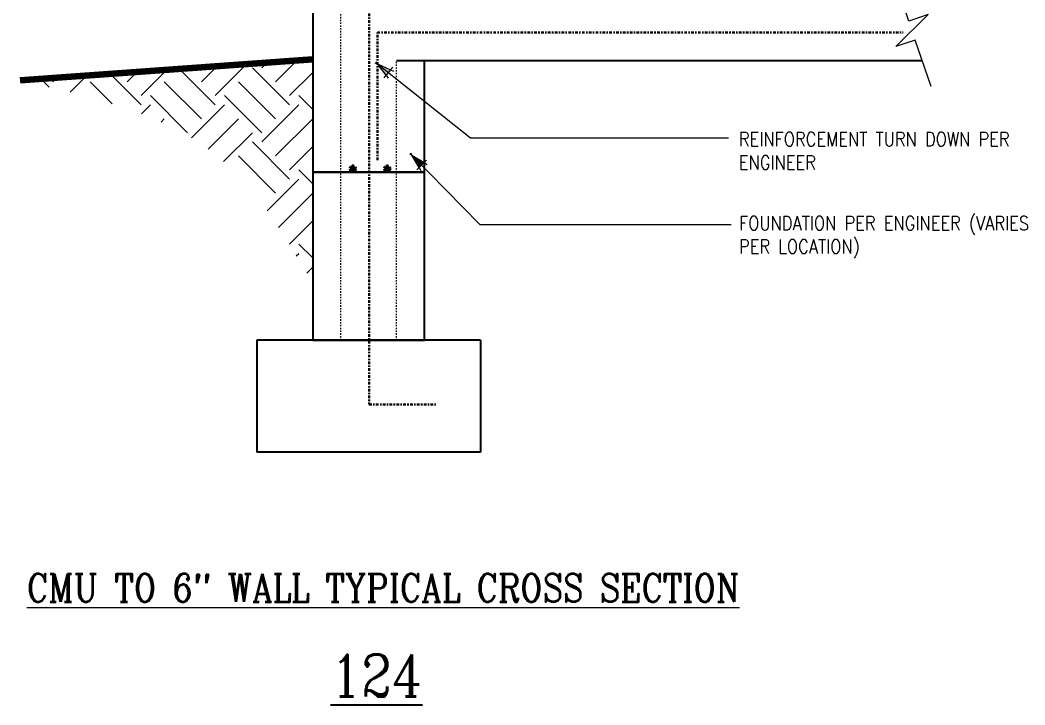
# Model space of a CAD drawing. Header units: inches. Extents: x -60 to 14.5, y 167.8 to 257.5.
# Drawn here: x -60 to 11.8, y 167.8 to 216.8 of the extents above; entities that cross this region are included whole.
import ezdxf

# ---------------------------------------------------------------- set-up
doc = ezdxf.new("R2010")
doc.units = ezdxf.units.IN
doc.header["$MEASUREMENT"] = 0
doc.linetypes.add('CENTER', pattern=[2, 1.25, -0.25, 0.25, -0.25])
doc.linetypes.add('HIDDEN', pattern=[0.375, 0.25, -0.125])
doc.layers.get('Defpoints').update_dxf_attribs({"color": 252})
for name, color, linetype, lineweight in [('A2 Hatch', 8, 'Continuous', 9), ('DIM', 3, 'Continuous', 13), ('GRADE', 5, 'Continuous', 100), ('REBAR', 2, 'CENTER', 30)]:
    doc.layers.add(name, color=color, linetype=linetype, lineweight=lineweight)
doc.styles.add('ARCTEXT', font='arctext.shx', dxfattribs={"width": 0.85})
doc.styles.add('RomanC', font='romanc.shx', dxfattribs={"width": 0.85, "height": 5})
doc.dimstyles.new('ARCTEXT1-4', dxfattribs={"dimtxt": 4, "dimasz": 2, "dimexe": 2, "dimexo": 2, "dimgap": 2, "dimtad": 1, "dimdec": 4, "dimzin": 3, "dimdsep": 46, "dimlunit": 4, "dimtxsty": 'ARCTEXT', "dimblk": 'ARCHTICK', "dimcen": 2, "dimaunit": 1, "dimadec": 0, "dimazin": 0, "dimtfac": 1, "dimtdec": 4, "dimtmove": 2, "dimatfit": 3, "dimldrblk": 'arrow', "dimfxl": 1, "dimtolj": 1, "dimtzin": 0, "dimarcsym": 0})

# ---------------------------------------------------------------- blocks, each defined once
blk = doc.blocks.new('_ArchTick')
at = {"color": 0, "linetype": 'ByBlock', "const_width": 0.15}
blk.add_lwpolyline([(-0.5, -0.5), (0.5, 0.5)], dxfattribs=at)
blk = doc.blocks.new('arrow')
at = {"layer": 'DIM'}
blk.add_hatch(color=253, dxfattribs=at).paths.add_polyline_path([(-2, 0.5), (-2, -0.5), (0, 0)])
at = {"layer": 'DIM', "lineweight": 9}
for points in [[(-2, 0.98), (-2, 0.5), (-2.47, 0.62)], [(0.37, 0.09), (0, 0)], [(0.37, -0.09), (0, 0)], [(-2, -0.98), (-2, -0.5), (-2.47, -0.62)]]:
    blk.add_lwpolyline(points, dxfattribs=at)
at = {"layer": 'DIM', "lineweight": 15}
blk.add_lwpolyline([(0, 0), (-2, -0.5), (-2, 0.5), (0, 0)], dxfattribs=at)

msp = doc.modelspace()

# ---------------------------------------------------------------- hatches: boundary and pattern name
at = {"layer": 'A2 Hatch', "ltscale": 0.15}
h = msp.add_hatch(dxfattribs=at)
h.set_pattern_fill('EARTH', color=256, scale=15, angle=45, style=0)
h.set_pattern_definition([(45, (-8632.0717, 3159.999), (4e-16, 5.3033009), [3.75, -3.75]), (45, (-8633.066, 3160.9932), (4e-16, 5.3033009), [3.75, -3.75]), (45, (-8634.0604, 3161.9876), (4e-16, 5.3033009), [3.75, -3.75]), (135, (-8634.0604, 3162.6505), (-5.3033009, 4e-16), [3.75, -3.75]), (135, (-8633.066, 3163.645), (-5.3033009, 4e-16), [3.75, -3.75]), (135, (-8632.0717, 3164.6392), (-5.3033009, 4e-16), [3.75, -3.75])])
edge = h.paths.add_edge_path()
edge.add_line((-39.064, 213.944), (-59.973, 212.455))
edge.add_spline(control_points=[(-59.973, 212.455), (-54.767, 211.273), (-45.691, 209.212), (-41.045, 201.312), (-39.064, 197.944)], knot_values=[0, 0, 0, 0, 15.18061, 26.4642, 26.4642, 26.4642, 26.4642], degree=3, periodic=0)
edge.add_line((-39.064, 197.944), (-39.064, 213.944))
at = {"layer": 'REBAR', "ltscale": 0.15}
h = msp.add_hatch(color=256, dxfattribs=at)
edge = h.paths.add_edge_path()
edge.add_arc((-36.193, 206.145), 0.224, 0, 360)
h = msp.add_hatch(color=256, dxfattribs=at)
edge = h.paths.add_edge_path()
edge.add_arc((-33.739, 206.145), 0.224, 0, 360)

# ---------------------------------------------------------------- linework, layer by layer
at = {"ltscale": 0.15}
for p, q in [((-33.064, 213.886), (4.488, 213.886)), ((-27.064, 193.886), (-43.064, 193.886)), ((-43.064, 193.886), (-43.064, 185.886)), ((-27.064, 193.886), (-27.064, 185.886)), ((-27.064, 185.886), (-43.064, 185.886))]:
    msp.add_line(p, q, dxfattribs=at)
msp.add_lwpolyline([(-39.064, 217.886), (-39.064, 205.886), (-31.064, 205.886), (-31.064, 213.886)], dxfattribs=at)
msp.add_lwpolyline([(-39.064, 193.886), (-31.064, 193.886), (-31.064, 205.886), (-39.064, 205.886)], close=True, dxfattribs=at)
at = {"layer": 'A2 Hatch', "linetype": 'HIDDEN', "ltscale": 0.15}
for p, q in [((-37.064, 205.886), (-37.064, 217.886)), ((-33.064, 205.886), (-33.064, 213.886)), ((-37.064, 193.886), (-37.064, 205.886)), ((-33.064, 193.886), (-33.064, 205.886))]:
    msp.add_line(p, q, dxfattribs=at)
at = {"layer": 'DIM'}
msp.add_lwpolyline([(5.121, 212.021), (3.997, 215.334), (2.617, 214.866), (4.915, 217.164), (3.535, 216.696), (2.269, 220.429)], dxfattribs=at)
at = {"layer": 'GRADE', "ltscale": 0.15}
msp.add_line((-39.064, 213.944), (-59.973, 212.455), dxfattribs=at)
at = {"layer": 'REBAR', "ltscale": 0.15}
for p, q in [((-35.029, 252.82), (-35.029, 189.294)), ((-34.443, 215.863), (3.132, 215.863)), ((-34.443, 206.75), (-34.443, 215.863)), ((-35.029, 189.294), (-30.275, 189.294))]:
    msp.add_line(p, q, dxfattribs=at)
for centre in [(-36.193, 206.145), (-33.739, 206.145)]:
    msp.add_circle(centre, 0.224, dxfattribs=at)

# ---------------------------------------------------------------- texts
at = {"layer": 'Defpoints', "insert": (-34.505, 171.438), "char_height": 3, "width": 90.08, "attachment_point": 2, "style": 'RomanC'}
msp.add_mtext('{\\L124\\P}\\P            ', dxfattribs=at)
at = {"layer": 'DIM', "color": 3, "char_height": 1, "width": 22.68955, "attachment_point": 1, "style": 'RomanC'}
for s, insert in [('REINFORCEMENT TURN DOWN PER ENGINEER', (-8.607, 208.755)), ('FOUNDATION PER ENGINEER (VARIES PER LOCATION)', (-8.601, 202.757))]:
    msp.add_mtext(s, dxfattribs=dict(at, insert=insert))
at = {"layer": 'DIM', "insert": (-34.037, 177.191), "char_height": 2, "width": 90.08, "attachment_point": 2, "style": 'RomanC'}
msp.add_mtext('{\\LCMU TO 6" WALL TYPICAL CROSS SECTION}', dxfattribs=at)

# ---------------------------------------------------------------- leaders
at = {"layer": 'DIM'}
for points, override in [([(-34.443, 213.633), (-27.782, 208.357), (-9.341, 208.357)], {"dimasz": 0.5, "dimtad": 0, "dimlwd": -1}), ([(-31.97, 207.118), (-27.122, 202.149), (-9.164, 202.149)], {"dimasz": 0.5, "dimgap": 2, "dimtad": 0, "dimlwd": -1})]:
    msp.add_leader(points, dimstyle='ARCTEXT1-4', override=override, dxfattribs=at)

doc.saveas('drawing.dxf')
